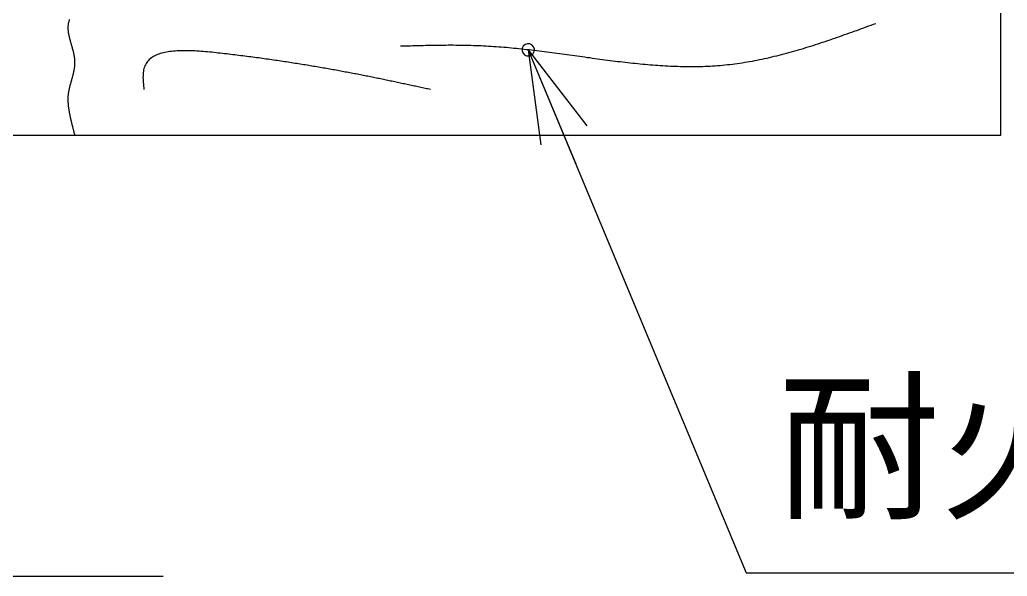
# Model space of a CAD drawing. Extents: x 443 to 1217, y -1921 to -677.
# Drawn here: x 697.69 to 718.46, y -770.58 to -758.87 of the extents above; entities that cross this region are included whole.
import ezdxf
from ezdxf.enums import TextEntityAlignment as Align

# ---------------------------------------------------------------- set-up
doc = ezdxf.new("R2010")
doc.units = 0
doc.header["$MEASUREMENT"] = 0
doc.layers.get('0').update_dxf_attribs({"linetype": 'CONTINUOUS'})
for name, color, linetype in [('1', 7, 'CONTINUOUS'), ('10', 7, 'CONTINUOUS'), ('4', 7, 'CONTINUOUS')]:
    doc.layers.add(name, color=color, linetype=linetype)
doc.styles.add('ｽﾀｲﾙ2', font='MS PGothic.ttf')

msp = doc.modelspace()

# ---------------------------------------------------------------- linework, layer by layer
at = {"color": 7, "linetype": 'Continuous'}
for p, q in [((708.386, -759.507), (712.972, -770.51)), ((712.972, -770.51), (732.552, -770.51))]:
    msp.add_line(p, q, dxfattribs=at)
at = {"color": 0}
for q in [(709.617, -761.104), (708.654, -761.506), (709.385, -761.904)]:
    msp.add_line((708.386, -759.507), q, dxfattribs=at)
for start, end in [(52.6251, 232.6251), (232.6251, 52.6251)]:
    msp.add_arc((708.386, -759.507), 0.13, start, end, dxfattribs=at)
at = {"layer": '1', "color": 2, "linetype": 'Continuous'}
for p, q in [((718.33, -761.303), (718.33, -742.752)), ((718.33, -761.303), (718.33, -742.752)), ((655.256, -761.303), (718.33, -761.303))]:
    msp.add_line(p, q, dxfattribs=at)
at = {"layer": '1', "color": 7}
for p, q in [((698.712, -758.992), (698.713, -758.981)), ((698.712, -759.002), (698.712, -758.992)), ((698.713, -758.981), (698.715, -758.971)), ((698.715, -758.971), (698.716, -758.961)), ((698.716, -758.961), (698.717, -758.953)), ((698.717, -758.953), (698.719, -758.943)), ((698.719, -758.943), (698.722, -758.933)), ((698.722, -758.933), (698.724, -758.923)), ((698.724, -758.923), (698.727, -758.913)), ((698.727, -758.913), (698.729, -758.903)), ((698.729, -758.903), (698.733, -758.895)), ((698.733, -758.895), (698.736, -758.885)), ((698.736, -758.885), (698.74, -758.875)), ((698.74, -758.875), (698.743, -758.866)), ((715.593, -758.993), (715.542, -759.011)), ((715.643, -758.974), (715.593, -758.993)), ((715.695, -758.956), (715.643, -758.974)), ((698.71, -759.031), (698.711, -759.021)), ((698.71, -759.041), (698.71, -759.031)), ((698.71, -759.052), (698.71, -759.041)), ((698.711, -759.061), (698.71, -759.052)), ((698.711, -759.011), (698.712, -759.002)), ((698.711, -759.021), (698.711, -759.011)), ((698.711, -759.071), (698.711, -759.061)), ((698.712, -759.081), (698.711, -759.071)), ((698.712, -759.092), (698.712, -759.081)), ((698.713, -759.102), (698.712, -759.092)), ((698.714, -759.113), (698.713, -759.102)), ((698.715, -759.123), (698.714, -759.113)), ((698.716, -759.132), (698.715, -759.123)), ((698.718, -759.143), (698.716, -759.132)), ((698.719, -759.153), (698.718, -759.143)), ((698.722, -759.164), (698.719, -759.153)), ((698.723, -759.174), (698.722, -759.164)), ((698.725, -759.185), (698.723, -759.174)), ((698.727, -759.196), (698.725, -759.185)), ((698.729, -759.205), (698.727, -759.196)), ((698.731, -759.216), (698.729, -759.205)), ((715.034, -759.194), (714.984, -759.213)), ((715.085, -759.177), (715.034, -759.194)), ((715.136, -759.158), (715.085, -759.177)), ((715.187, -759.14), (715.136, -759.158)), ((715.238, -759.121), (715.187, -759.14)), ((715.288, -759.104), (715.238, -759.121)), ((715.339, -759.085), (715.288, -759.104)), ((715.389, -759.067), (715.339, -759.085)), ((715.441, -759.048), (715.389, -759.067)), ((715.491, -759.03), (715.441, -759.048)), ((715.542, -759.011), (715.491, -759.03)), ((698.734, -759.226), (698.731, -759.216)), ((698.736, -759.237), (698.734, -759.226)), ((698.739, -759.248), (698.736, -759.237)), ((698.741, -759.258), (698.739, -759.248)), ((698.743, -759.269), (698.741, -759.258)), ((698.747, -759.279), (698.743, -759.269)), ((698.749, -759.29), (698.747, -759.279)), ((698.752, -759.3), (698.749, -759.29)), ((698.755, -759.311), (698.752, -759.3)), ((698.758, -759.322), (698.755, -759.311)), ((698.761, -759.333), (698.758, -759.322)), ((698.764, -759.343), (698.761, -759.333)), ((698.766, -759.354), (698.764, -759.343)), ((698.77, -759.364), (698.766, -759.354)), ((698.773, -759.375), (698.77, -759.364)), ((698.776, -759.386), (698.773, -759.375)), ((698.779, -759.396), (698.776, -759.386)), ((698.782, -759.407), (698.779, -759.396)), ((698.785, -759.418), (698.782, -759.407)), ((706.439, -759.414), (706.385, -759.415)), ((706.492, -759.414), (706.439, -759.414)), ((706.544, -759.412), (706.492, -759.414)), ((706.598, -759.412), (706.544, -759.412)), ((706.651, -759.412), (706.598, -759.412)), ((706.704, -759.411), (706.651, -759.412)), ((706.757, -759.411), (706.704, -759.411)), ((706.81, -759.411), (706.757, -759.411)), ((706.863, -759.412), (706.81, -759.411)), ((706.916, -759.412), (706.863, -759.412)), ((706.969, -759.414), (706.916, -759.412)), ((707.022, -759.414), (706.969, -759.414)), ((707.075, -759.415), (707.022, -759.414)), ((714.425, -759.403), (714.374, -759.419)), ((714.475, -759.386), (714.425, -759.403)), ((714.526, -759.369), (714.475, -759.386)), ((714.578, -759.352), (714.526, -759.369)), ((714.628, -759.335), (714.578, -759.352)), ((714.679, -759.319), (714.628, -759.335)), ((714.73, -759.301), (714.679, -759.319)), ((714.78, -759.284), (714.73, -759.301)), ((714.831, -759.266), (714.78, -759.284)), ((714.883, -759.248), (714.831, -759.266)), ((714.933, -759.23), (714.883, -759.248)), ((714.984, -759.213), (714.933, -759.23)), ((698.788, -759.429), (698.785, -759.418)), ((698.791, -759.44), (698.788, -759.429)), ((698.795, -759.451), (698.791, -759.44)), ((698.797, -759.46), (698.795, -759.451)), ((698.8, -759.471), (698.797, -759.46)), ((698.803, -759.482), (698.8, -759.471)), ((698.807, -759.493), (698.803, -759.482)), ((698.809, -759.504), (698.807, -759.493)), ((698.812, -759.515), (698.809, -759.504)), ((698.814, -759.526), (698.812, -759.515)), ((698.818, -759.536), (698.814, -759.526)), ((698.82, -759.546), (698.818, -759.536)), ((698.823, -759.557), (698.82, -759.546)), ((698.825, -759.568), (698.823, -759.557)), ((698.827, -759.579), (698.825, -759.568)), ((698.83, -759.59), (698.827, -759.579)), ((698.832, -759.601), (698.83, -759.59)), ((698.834, -759.611), (698.832, -759.601)), ((698.836, -759.622), (698.834, -759.611)), ((698.838, -759.633), (698.836, -759.622)), ((700.559, -759.618), (700.532, -759.631)), ((700.587, -759.606), (700.559, -759.618)), ((700.617, -759.596), (700.587, -759.606)), ((700.646, -759.586), (700.617, -759.596)), ((700.678, -759.576), (700.646, -759.586)), ((700.711, -759.568), (700.678, -759.576)), ((700.743, -759.561), (700.711, -759.568)), ((700.778, -759.554), (700.743, -759.561)), ((700.813, -759.548), (700.778, -759.554)), ((700.849, -759.542), (700.813, -759.548)), ((700.886, -759.538), (700.849, -759.542)), ((700.923, -759.534), (700.886, -759.538)), ((700.961, -759.531), (700.923, -759.534)), ((701, -759.528), (700.961, -759.531)), ((701.04, -759.527), (701, -759.528)), ((701.08, -759.525), (701.04, -759.527)), ((701.121, -759.525), (701.08, -759.525)), ((701.163, -759.524), (701.121, -759.525)), ((701.204, -759.525), (701.163, -759.524)), ((701.247, -759.526), (701.204, -759.525)), ((701.289, -759.527), (701.247, -759.526)), ((701.332, -759.528), (701.289, -759.527)), ((701.375, -759.53), (701.332, -759.528)), ((701.419, -759.532), (701.375, -759.53)), ((701.464, -759.536), (701.419, -759.532)), ((701.507, -759.539), (701.464, -759.536)), ((701.552, -759.542), (701.507, -759.539)), ((701.597, -759.546), (701.552, -759.542)), ((701.641, -759.55), (701.597, -759.546)), ((701.686, -759.554), (701.641, -759.55)), ((701.731, -759.558), (701.686, -759.554)), ((701.775, -759.564), (701.731, -759.558)), ((701.82, -759.568), (701.775, -759.564)), ((701.865, -759.574), (701.82, -759.568)), ((701.909, -759.578), (701.865, -759.574)), ((701.954, -759.584), (701.909, -759.578)), ((701.998, -759.589), (701.954, -759.584)), ((702.042, -759.593), (701.998, -759.589)), ((702.086, -759.599), (702.042, -759.593)), ((702.13, -759.604), (702.086, -759.599)), ((702.172, -759.61), (702.13, -759.604)), ((702.216, -759.614), (702.172, -759.61)), ((702.258, -759.619), (702.216, -759.614)), ((702.301, -759.625), (702.258, -759.619)), ((705.75, -759.43), (705.697, -759.431)), ((705.802, -759.428), (705.75, -759.43)), ((705.856, -759.427), (705.802, -759.428)), ((705.909, -759.426), (705.856, -759.427)), ((705.961, -759.424), (705.909, -759.426)), ((706.015, -759.422), (705.961, -759.424)), ((706.068, -759.421), (706.015, -759.422)), ((706.12, -759.42), (706.068, -759.421)), ((706.174, -759.419), (706.12, -759.42)), ((706.226, -759.418), (706.174, -759.419)), ((706.28, -759.417), (706.226, -759.418)), ((706.333, -759.416), (706.28, -759.417)), ((706.385, -759.415), (706.333, -759.416)), ((707.129, -759.416), (707.075, -759.415)), ((707.182, -759.417), (707.129, -759.416)), ((707.234, -759.419), (707.182, -759.417)), ((707.288, -759.42), (707.234, -759.419)), ((707.341, -759.422), (707.288, -759.42)), ((707.394, -759.424), (707.341, -759.422)), ((707.447, -759.428), (707.394, -759.424)), ((707.5, -759.43), (707.447, -759.428)), ((707.554, -759.433), (707.5, -759.43)), ((707.607, -759.436), (707.554, -759.433)), ((707.659, -759.44), (707.607, -759.436)), ((707.713, -759.443), (707.659, -759.44)), ((707.766, -759.447), (707.713, -759.443)), ((707.82, -759.452), (707.766, -759.447)), ((707.873, -759.455), (707.82, -759.452)), ((707.926, -759.46), (707.873, -759.455)), ((707.979, -759.465), (707.926, -759.46)), ((708.032, -759.47), (707.979, -759.465)), ((708.085, -759.475), (708.032, -759.47)), ((708.139, -759.48), (708.085, -759.475)), ((708.192, -759.485), (708.139, -759.48)), ((708.246, -759.491), (708.192, -759.485)), ((708.299, -759.497), (708.246, -759.491)), ((708.351, -759.503), (708.299, -759.497)), ((708.405, -759.509), (708.351, -759.503)), ((708.458, -759.515), (708.405, -759.509)), ((708.512, -759.521), (708.458, -759.515)), ((708.565, -759.528), (708.512, -759.521)), ((708.618, -759.534), (708.565, -759.528)), ((708.672, -759.541), (708.618, -759.534)), ((708.724, -759.548), (708.672, -759.541)), ((708.777, -759.555), (708.724, -759.548)), ((708.831, -759.562), (708.777, -759.555)), ((708.884, -759.568), (708.831, -759.562)), ((708.938, -759.576), (708.884, -759.568)), ((708.991, -759.584), (708.938, -759.576)), ((709.044, -759.59), (708.991, -759.584)), ((709.097, -759.598), (709.044, -759.59)), ((709.15, -759.605), (709.097, -759.598)), ((709.204, -759.612), (709.15, -759.605)), ((709.257, -759.619), (709.204, -759.612)), ((709.31, -759.627), (709.257, -759.619)), ((713.71, -759.612), (713.659, -759.625)), ((713.761, -759.599), (713.71, -759.612)), ((713.812, -759.585), (713.761, -759.599)), ((713.864, -759.57), (713.812, -759.585)), ((713.915, -759.556), (713.864, -759.57)), ((713.965, -759.542), (713.915, -759.556)), ((714.016, -759.528), (713.965, -759.542)), ((714.067, -759.513), (714.016, -759.528)), ((714.119, -759.497), (714.067, -759.513)), ((714.17, -759.482), (714.119, -759.497)), ((714.221, -759.467), (714.17, -759.482)), ((714.271, -759.451), (714.221, -759.467)), ((714.323, -759.435), (714.271, -759.451)), ((714.374, -759.419), (714.323, -759.435)), ((698.84, -759.643), (698.838, -759.633)), ((698.842, -759.654), (698.84, -759.643)), ((698.844, -759.665), (698.842, -759.654)), ((698.845, -759.675), (698.844, -759.665)), ((698.847, -759.686), (698.845, -759.675)), ((698.848, -759.697), (698.847, -759.686)), ((698.849, -759.708), (698.848, -759.697)), ((698.849, -759.718), (698.849, -759.708)), ((698.85, -759.728), (698.849, -759.718)), ((698.849, -759.834), (698.85, -759.823)), ((698.851, -759.739), (698.85, -759.728)), ((698.85, -759.823), (698.851, -759.812)), ((698.851, -759.75), (698.851, -759.739)), ((698.851, -759.76), (698.851, -759.75)), ((698.852, -759.771), (698.851, -759.76)), ((698.851, -759.792), (698.852, -759.782)), ((698.851, -759.803), (698.851, -759.792)), ((698.851, -759.812), (698.851, -759.803)), ((698.852, -759.782), (698.852, -759.771)), ((700.335, -759.819), (700.323, -759.844)), ((700.348, -759.795), (700.335, -759.819)), ((700.362, -759.772), (700.348, -759.795)), ((700.379, -759.751), (700.362, -759.772)), ((700.397, -759.731), (700.379, -759.751)), ((700.416, -759.711), (700.397, -759.731)), ((700.437, -759.694), (700.416, -759.711)), ((700.459, -759.676), (700.437, -759.694)), ((700.482, -759.661), (700.459, -759.676)), ((700.507, -759.646), (700.482, -759.661)), ((700.532, -759.631), (700.507, -759.646)), ((702.343, -759.63), (702.301, -759.625)), ((702.386, -759.636), (702.343, -759.63)), ((702.427, -759.641), (702.386, -759.636)), ((702.468, -759.647), (702.427, -759.641)), ((702.51, -759.652), (702.468, -759.647)), ((702.551, -759.657), (702.51, -759.652)), ((702.593, -759.662), (702.551, -759.657)), ((702.633, -759.667), (702.593, -759.662)), ((702.673, -759.673), (702.633, -759.667)), ((702.715, -759.678), (702.673, -759.673)), ((702.754, -759.684), (702.715, -759.678)), ((702.794, -759.689), (702.754, -759.684)), ((702.835, -759.695), (702.794, -759.689)), ((702.874, -759.7), (702.835, -759.695)), ((702.913, -759.706), (702.874, -759.7)), ((702.952, -759.711), (702.913, -759.706)), ((702.992, -759.718), (702.952, -759.711)), ((703.03, -759.723), (702.992, -759.718)), ((703.069, -759.728), (703.03, -759.723)), ((703.107, -759.734), (703.069, -759.728)), ((703.145, -759.739), (703.107, -759.734)), ((703.183, -759.745), (703.145, -759.739)), ((703.222, -759.75), (703.183, -759.745)), ((703.259, -759.756), (703.222, -759.75)), ((703.296, -759.762), (703.259, -759.756)), ((703.334, -759.768), (703.296, -759.762)), ((703.371, -759.773), (703.334, -759.768)), ((703.408, -759.779), (703.371, -759.773)), ((703.444, -759.784), (703.408, -759.779)), ((703.481, -759.791), (703.444, -759.784)), ((703.517, -759.796), (703.481, -759.791)), ((703.554, -759.801), (703.517, -759.796)), ((703.59, -759.807), (703.554, -759.801)), ((703.626, -759.813), (703.59, -759.807)), ((703.661, -759.819), (703.626, -759.813)), ((703.697, -759.824), (703.661, -759.819)), ((703.733, -759.831), (703.697, -759.824)), ((709.364, -759.635), (709.31, -759.627)), ((709.416, -759.641), (709.364, -759.635)), ((709.47, -759.649), (709.416, -759.641)), ((709.523, -759.657), (709.47, -759.649)), ((709.576, -759.664), (709.523, -759.657)), ((709.63, -759.672), (709.576, -759.664)), ((709.682, -759.678), (709.63, -759.672)), ((709.735, -759.686), (709.682, -759.678)), ((709.789, -759.694), (709.735, -759.686)), ((709.842, -759.7), (709.789, -759.694)), ((709.895, -759.708), (709.842, -759.7)), ((709.948, -759.714), (709.895, -759.708)), ((710.001, -759.722), (709.948, -759.714)), ((710.055, -759.728), (710.001, -759.722)), ((710.107, -759.735), (710.055, -759.728)), ((710.16, -759.743), (710.107, -759.735)), ((710.214, -759.749), (710.16, -759.743)), ((710.266, -759.756), (710.214, -759.749)), ((710.32, -759.761), (710.266, -759.756)), ((710.373, -759.768), (710.32, -759.761)), ((710.425, -759.774), (710.373, -759.768)), ((710.479, -759.78), (710.425, -759.774)), ((710.531, -759.786), (710.479, -759.78)), ((710.584, -759.792), (710.531, -759.786)), ((710.637, -759.797), (710.584, -759.792)), ((710.69, -759.803), (710.637, -759.797)), ((710.742, -759.808), (710.69, -759.803)), ((710.796, -759.813), (710.742, -759.808)), ((710.848, -759.818), (710.796, -759.813)), ((710.902, -759.822), (710.848, -759.818)), ((710.954, -759.827), (710.902, -759.822)), ((711.007, -759.831), (710.954, -759.827)), ((712.577, -759.825), (712.525, -759.831)), ((712.629, -759.82), (712.577, -759.825)), ((712.68, -759.813), (712.629, -759.82)), ((712.732, -759.807), (712.68, -759.813)), ((712.784, -759.8), (712.732, -759.807)), ((712.836, -759.793), (712.784, -759.8)), ((712.887, -759.785), (712.836, -759.793)), ((712.94, -759.776), (712.887, -759.785)), ((712.991, -759.768), (712.94, -759.776)), ((713.042, -759.759), (712.991, -759.768)), ((713.094, -759.749), (713.042, -759.759)), ((713.145, -759.74), (713.094, -759.749)), ((713.197, -759.73), (713.145, -759.74)), ((713.248, -759.72), (713.197, -759.73)), ((713.299, -759.709), (713.248, -759.72)), ((713.351, -759.698), (713.299, -759.709)), ((713.403, -759.686), (713.351, -759.698)), ((713.454, -759.675), (713.403, -759.686)), ((713.505, -759.663), (713.454, -759.675)), ((713.556, -759.65), (713.505, -759.663)), ((713.608, -759.638), (713.556, -759.65)), ((713.659, -759.625), (713.608, -759.638)), ((698.811, -760.04), (698.814, -760.03)), ((698.814, -760.03), (698.816, -760.021)), ((698.816, -760.021), (698.819, -760.01)), ((698.819, -760.01), (698.822, -760)), ((698.822, -760), (698.824, -759.989)), ((698.824, -759.989), (698.826, -759.979)), ((698.826, -759.979), (698.828, -759.968)), ((698.828, -759.968), (698.831, -759.958)), ((698.831, -759.958), (698.833, -759.948)), ((698.833, -759.948), (698.835, -759.938)), ((698.835, -759.938), (698.837, -759.927)), ((698.837, -759.927), (698.838, -759.917)), ((698.838, -759.917), (698.84, -759.906)), ((698.84, -759.906), (698.843, -759.896)), ((698.843, -759.896), (698.844, -759.885)), ((698.844, -759.885), (698.845, -759.876)), ((698.845, -759.876), (698.846, -759.865)), ((698.846, -759.865), (698.848, -759.855)), ((698.848, -759.844), (698.849, -759.834)), ((698.848, -759.855), (698.848, -759.844)), ((700.286, -760.022), (700.284, -760.054)), ((700.288, -759.989), (700.286, -760.022)), ((700.291, -759.957), (700.288, -759.989)), ((700.296, -759.927), (700.291, -759.957)), ((700.304, -759.898), (700.296, -759.927)), ((700.312, -759.87), (700.304, -759.898)), ((700.323, -759.844), (700.312, -759.87)), ((703.768, -759.836), (703.733, -759.831)), ((703.802, -759.842), (703.768, -759.836)), ((703.837, -759.847), (703.802, -759.842)), ((703.872, -759.854), (703.837, -759.847)), ((703.907, -759.859), (703.872, -759.854)), ((703.942, -759.866), (703.907, -759.859)), ((703.976, -759.871), (703.942, -759.866)), ((704.011, -759.877), (703.976, -759.871)), ((704.044, -759.883), (704.011, -759.877)), ((704.078, -759.889), (704.044, -759.883)), ((704.112, -759.895), (704.078, -759.889)), ((704.146, -759.901), (704.112, -759.895)), ((704.18, -759.906), (704.146, -759.901)), ((704.212, -759.913), (704.18, -759.906)), ((704.246, -759.918), (704.212, -759.913)), ((704.279, -759.925), (704.246, -759.918)), ((704.312, -759.93), (704.279, -759.925)), ((704.345, -759.937), (704.312, -759.93)), ((704.378, -759.942), (704.345, -759.937)), ((704.411, -759.949), (704.378, -759.942)), ((704.443, -759.954), (704.411, -759.949)), ((704.475, -759.961), (704.443, -759.954)), ((704.508, -759.966), (704.475, -759.961)), ((704.539, -759.973), (704.508, -759.966)), ((704.572, -759.978), (704.539, -759.973)), ((704.603, -759.985), (704.572, -759.978)), ((704.635, -759.99), (704.603, -759.985)), ((704.668, -759.997), (704.635, -759.99)), ((704.699, -760.002), (704.668, -759.997)), ((704.73, -760.009), (704.699, -760.002)), ((704.761, -760.014), (704.73, -760.009)), ((704.793, -760.021), (704.761, -760.014)), ((704.825, -760.027), (704.793, -760.021)), ((704.855, -760.033), (704.825, -760.027)), ((704.887, -760.039), (704.855, -760.033)), ((711.06, -759.835), (711.007, -759.831)), ((711.112, -759.839), (711.06, -759.835)), ((711.165, -759.843), (711.112, -759.839)), ((711.218, -759.846), (711.165, -759.843)), ((711.27, -759.849), (711.218, -759.846)), ((711.323, -759.852), (711.27, -759.849)), ((711.376, -759.855), (711.323, -759.852)), ((711.428, -759.857), (711.376, -759.855)), ((711.48, -759.859), (711.428, -759.857)), ((711.534, -759.86), (711.48, -759.859)), ((711.586, -759.863), (711.534, -759.86)), ((711.638, -759.864), (711.586, -759.863)), ((711.691, -759.864), (711.638, -759.864)), ((711.743, -759.865), (711.691, -759.864)), ((711.795, -759.865), (711.743, -759.865)), ((711.848, -759.865), (711.795, -759.865)), ((711.9, -759.865), (711.848, -759.865)), ((711.952, -759.864), (711.9, -759.865)), ((712.004, -759.863), (711.952, -759.864)), ((712.057, -759.861), (712.004, -759.863)), ((712.109, -759.859), (712.057, -759.861)), ((712.161, -759.857), (712.109, -759.859)), ((712.214, -759.855), (712.161, -759.857)), ((712.265, -759.852), (712.214, -759.855)), ((712.317, -759.848), (712.265, -759.852)), ((712.37, -759.845), (712.317, -759.848)), ((712.421, -759.841), (712.37, -759.845)), ((712.473, -759.836), (712.421, -759.841)), ((712.525, -759.831), (712.473, -759.836)), ((698.754, -760.246), (698.757, -760.235)), ((698.757, -760.235), (698.76, -760.225)), ((698.76, -760.225), (698.762, -760.215)), ((698.762, -760.215), (698.765, -760.205)), ((698.765, -760.205), (698.769, -760.195)), ((698.769, -760.195), (698.771, -760.184)), ((698.771, -760.184), (698.774, -760.174)), ((698.774, -760.174), (698.777, -760.163)), ((698.777, -760.163), (698.779, -760.154)), ((698.779, -760.154), (698.783, -760.144)), ((698.783, -760.144), (698.786, -760.133)), ((698.786, -760.133), (698.788, -760.123)), ((698.788, -760.123), (698.791, -760.112)), ((698.791, -760.112), (698.795, -760.102)), ((698.795, -760.102), (698.797, -760.092)), ((698.797, -760.092), (698.8, -760.082)), ((698.8, -760.082), (698.803, -760.072)), ((698.803, -760.072), (698.806, -760.061)), ((698.806, -760.061), (698.809, -760.051)), ((698.809, -760.051), (698.811, -760.04)), ((700.284, -760.054), (700.283, -760.089)), ((700.283, -760.089), (700.284, -760.124)), ((700.284, -760.124), (700.287, -760.159)), ((700.287, -760.159), (700.289, -760.195)), ((700.289, -760.195), (700.291, -760.232)), ((700.291, -760.232), (700.294, -760.269)), ((704.917, -760.045), (704.887, -760.039)), ((704.948, -760.051), (704.917, -760.045)), ((704.979, -760.058), (704.948, -760.051)), ((705.01, -760.063), (704.979, -760.058)), ((705.04, -760.07), (705.01, -760.063)), ((705.071, -760.075), (705.04, -760.07)), ((705.101, -760.082), (705.071, -760.075)), ((705.132, -760.088), (705.101, -760.082)), ((705.161, -760.094), (705.132, -760.088)), ((705.192, -760.1), (705.161, -760.094)), ((705.222, -760.107), (705.192, -760.1)), ((705.252, -760.112), (705.222, -760.107)), ((705.282, -760.119), (705.252, -760.112)), ((705.312, -760.125), (705.282, -760.119)), ((705.342, -760.131), (705.312, -760.125)), ((705.372, -760.137), (705.342, -760.131)), ((705.401, -760.144), (705.372, -760.137)), ((705.432, -760.149), (705.401, -760.144)), ((705.461, -760.156), (705.432, -760.149)), ((705.491, -760.162), (705.461, -760.156)), ((705.52, -760.168), (705.491, -760.162)), ((705.549, -760.174), (705.52, -760.168)), ((705.579, -760.181), (705.549, -760.174)), ((705.608, -760.187), (705.579, -760.181)), ((705.638, -760.193), (705.608, -760.187)), ((705.667, -760.199), (705.638, -760.193)), ((705.695, -760.206), (705.667, -760.199)), ((705.725, -760.211), (705.695, -760.206)), ((705.754, -760.218), (705.725, -760.211)), ((705.784, -760.224), (705.754, -760.218)), ((705.812, -760.231), (705.784, -760.224)), ((705.841, -760.236), (705.812, -760.231)), ((705.871, -760.243), (705.841, -760.236)), ((705.899, -760.249), (705.871, -760.243)), ((698.713, -760.463), (698.714, -760.452)), ((698.714, -760.452), (698.715, -760.442)), ((698.715, -760.442), (698.716, -760.431)), ((698.716, -760.431), (698.717, -760.422)), ((698.717, -760.422), (698.719, -760.411)), ((698.719, -760.411), (698.721, -760.401)), ((698.721, -760.401), (698.722, -760.39)), ((698.722, -760.39), (698.724, -760.38)), ((698.724, -760.38), (698.726, -760.369)), ((698.726, -760.369), (698.728, -760.359)), ((698.728, -760.359), (698.729, -760.349)), ((698.729, -760.349), (698.731, -760.339)), ((698.731, -760.339), (698.734, -760.328)), ((698.734, -760.328), (698.736, -760.318)), ((698.736, -760.318), (698.739, -760.307)), ((698.739, -760.307), (698.741, -760.297)), ((698.741, -760.297), (698.743, -760.286)), ((698.743, -760.286), (698.746, -760.277)), ((698.746, -760.277), (698.749, -760.267)), ((698.749, -760.267), (698.751, -760.256)), ((698.751, -760.256), (698.754, -760.246)), ((700.294, -760.269), (700.298, -760.306)), ((700.298, -760.306), (700.301, -760.343)), ((705.929, -760.255), (705.899, -760.249)), ((705.957, -760.261), (705.929, -760.255)), ((705.986, -760.268), (705.957, -760.261)), ((706.015, -760.274), (705.986, -760.268)), ((706.044, -760.28), (706.015, -760.274)), ((706.073, -760.286), (706.044, -760.28)), ((706.102, -760.293), (706.073, -760.286)), ((706.13, -760.3), (706.102, -760.293)), ((706.159, -760.305), (706.13, -760.3)), ((706.188, -760.312), (706.159, -760.305)), ((706.216, -760.318), (706.188, -760.312)), ((706.246, -760.325), (706.216, -760.318)), ((706.274, -760.33), (706.246, -760.325)), ((706.302, -760.337), (706.274, -760.33)), ((706.332, -760.343), (706.302, -760.337)), ((698.71, -760.515), (698.711, -760.504)), ((698.71, -760.526), (698.71, -760.515)), ((698.71, -760.536), (698.71, -760.526)), ((698.71, -760.547), (698.71, -760.536)), ((698.71, -760.558), (698.71, -760.547)), ((698.71, -760.568), (698.71, -760.558)), ((698.71, -760.579), (698.71, -760.568)), ((698.711, -760.589), (698.71, -760.579)), ((698.711, -760.495), (698.712, -760.484)), ((698.711, -760.504), (698.711, -760.495)), ((698.711, -760.599), (698.711, -760.589)), ((698.712, -760.61), (698.711, -760.599)), ((698.712, -760.474), (698.713, -760.463)), ((698.712, -760.484), (698.712, -760.474)), ((698.712, -760.621), (698.712, -760.61)), ((698.713, -760.631), (698.712, -760.621)), ((698.714, -760.642), (698.713, -760.631)), ((698.714, -760.653), (698.714, -760.642)), ((698.715, -760.662), (698.714, -760.653)), ((698.716, -760.673), (698.715, -760.662)), ((698.717, -760.684), (698.716, -760.673)), ((698.718, -760.695), (698.717, -760.684)), ((698.719, -760.705), (698.718, -760.695)), ((698.722, -760.716), (698.719, -760.705)), ((698.723, -760.727), (698.722, -760.716)), ((698.724, -760.737), (698.723, -760.727)), ((698.726, -760.747), (698.724, -760.737)), ((698.727, -760.758), (698.726, -760.747)), ((698.729, -760.768), (698.727, -760.758)), ((698.73, -760.779), (698.729, -760.768)), ((698.733, -760.789), (698.73, -760.779)), ((698.734, -760.8), (698.733, -760.789)), ((698.736, -760.811), (698.734, -760.8)), ((698.738, -760.82), (698.736, -760.811)), ((698.739, -760.831), (698.738, -760.82)), ((698.741, -760.842), (698.739, -760.831)), ((698.743, -760.852), (698.741, -760.842)), ((698.746, -760.863), (698.743, -760.852)), ((698.748, -760.873), (698.746, -760.863)), ((698.75, -760.884), (698.748, -760.873)), ((698.751, -760.893), (698.75, -760.884)), ((698.753, -760.904), (698.751, -760.893)), ((698.755, -760.914), (698.753, -760.904)), ((698.758, -760.925), (698.755, -760.914)), ((698.76, -760.935), (698.758, -760.925)), ((698.763, -760.946), (698.76, -760.935)), ((698.765, -760.956), (698.763, -760.946)), ((698.767, -760.967), (698.765, -760.956)), ((698.77, -760.976), (698.767, -760.967)), ((698.772, -760.987), (698.77, -760.976)), ((698.774, -760.997), (698.772, -760.987)), ((698.776, -761.008), (698.774, -760.997)), ((698.779, -761.018), (698.776, -761.008)), ((698.782, -761.029), (698.779, -761.018)), ((698.784, -761.038), (698.782, -761.029)), ((698.786, -761.048), (698.784, -761.038)), ((698.789, -761.059), (698.786, -761.048)), ((698.791, -761.069), (698.789, -761.059)), ((698.794, -761.08), (698.791, -761.069)), ((698.796, -761.09), (698.794, -761.08)), ((698.799, -761.099), (698.796, -761.09)), ((698.801, -761.11), (698.799, -761.099)), ((698.804, -761.12), (698.801, -761.11)), ((698.807, -761.13), (698.804, -761.12)), ((698.809, -761.141), (698.807, -761.13)), ((698.812, -761.151), (698.809, -761.141)), ((698.814, -761.161), (698.812, -761.151)), ((698.816, -761.171), (698.814, -761.161)), ((698.82, -761.181), (698.816, -761.171)), ((698.822, -761.191), (698.82, -761.181)), ((698.825, -761.202), (698.822, -761.191)), ((698.827, -761.212), (698.825, -761.202)), ((698.831, -761.222), (698.827, -761.212)), ((698.833, -761.232), (698.831, -761.222)), ((698.836, -761.242), (698.833, -761.232)), ((698.838, -761.252), (698.836, -761.242)), ((698.842, -761.263), (698.838, -761.252)), ((698.844, -761.273), (698.842, -761.263)), ((698.846, -761.283), (698.844, -761.273)), ((698.849, -761.293), (698.846, -761.283)), ((698.851, -761.303), (698.849, -761.293))]:
    msp.add_line(p, q, dxfattribs=at)
at = {"layer": '4', "color": 3, "linetype": 'Continuous'}
msp.add_line((686.794, -770.579), (700.707, -770.579), dxfattribs=at)

# ---------------------------------------------------------------- texts
at = {"layer": '10', "style": 'ｽﾀｲﾙ2'}
msp.add_attdef('耐火ブロック', text='', height=2.5, dxfattribs=at).set_placement((713.641, -769.861), align=Align.BOTTOM_LEFT)

doc.saveas('drawing.dxf')
